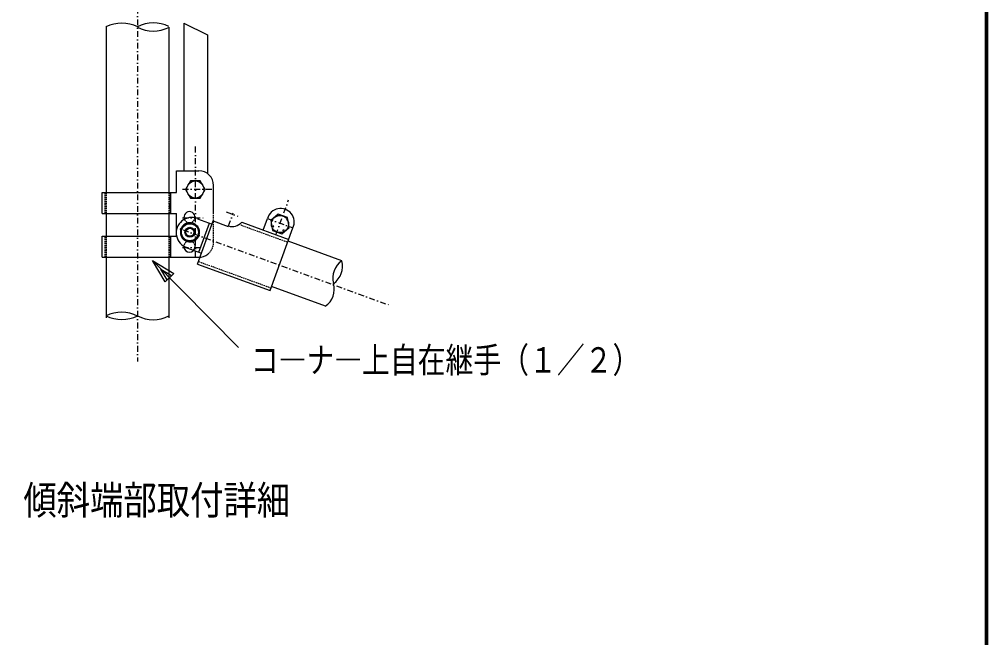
# Model space of a CAD drawing. Units: millimetres, scale not verified. Extents: x -4425 to 4425, y -3150 to 3150.
# Drawn here: x 2522 to 4200, y -1863 to -792 of the extents above; entities that cross this region are included whole.
import ezdxf
from ezdxf.enums import TextEntityAlignment as Align

# ---------------------------------------------------------------- set-up
doc = ezdxf.new("R2010")
doc.units = ezdxf.units.MM
doc.header["$LTSCALE"] = 20
for name, pattern in [('USER1', [1.01, 0.5, -0.25, 0.01, -0.25]), ('USER2', [0.1875, 0.125, -0.0625]), ('USER3', [0.26, 0.01, -0.25])]:
    doc.linetypes.add(name, pattern=pattern)
for name, color, linetype, lineweight in [('0-1_2', 7, 'Continuous', 25), ('0-2_1', 7, 'Continuous', 25), ('0-3_0', 7, 'Continuous', 25), ('0-E_WAKU', 7, 'Continuous', 25)]:
    doc.layers.add(name, color=color, linetype=linetype, lineweight=lineweight)
doc.styles.add('ＭＳ ゴシック', font='')
doc.styles.get('ＭＳ ゴシック').set_extended_font_data('MS Gothic')

# ---------------------------------------------------------------- blocks, each defined once
blk = doc.blocks.new('C15')
at = {"layer": '0-2_1', "color": 4}
blk.add_line((146544.5, 38812.8), (149533.9, 35796.9), dxfattribs=at)
blk.add_lwpolyline([(146986.7, 38068.3), (146544.5, 38812.8), (147285, 38364)], close=True, dxfattribs=at)
blk.add_lwpolyline([(147061.2, 38142.3), (146840.1, 38514.5), (147210.4, 38290.1)], dxfattribs=at)

msp = doc.modelspace()

# ---------------------------------------------------------------- linework, layer by layer
at = {"layer": '0-1_2', "color": 2}
for points in [[(2843.96, -1086.45), (2835.39, -1071.61), (2818.24, -1071.61), (2809.67, -1086.45), (2818.24, -1101.3), (2835.39, -1101.3)], [(2843.96, -1086.45), (2835.39, -1071.61), (2818.24, -1071.61), (2809.67, -1086.45), (2818.24, -1101.3), (2835.39, -1101.3)], [(2989.58, -1152.06), (2986.6, -1135.18), (2970.5, -1129.32), (2957.36, -1140.34), (2960.34, -1157.22), (2976.45, -1163.08)], [(2989.58, -1152.06), (2986.6, -1135.18), (2970.5, -1129.32), (2957.36, -1140.34), (2960.34, -1157.22), (2976.45, -1163.08)]]:
    msp.add_lwpolyline(points, close=True, dxfattribs=at)
at = {"layer": '0-1_2'}
msp.add_lwpolyline([(2833.46, -1166.39), (2820.33, -1177.41), (2804.22, -1171.54), (2801.24, -1154.66), (2814.38, -1143.64), (2830.48, -1149.5)], close=True, dxfattribs=at)
msp.add_lwpolyline([(2833.46, -1166.39), (2820.33, -1177.41), (2804.22, -1171.54), (2801.24, -1154.66), (2814.38, -1143.64), (2830.48, -1149.5)], close=True, dxfattribs=at)
at = {"layer": '0-1_2', "color": 2}
for centre in [(2826.82, -1086.45), (2826.82, -1086.45), (2973.47, -1146.2), (2973.47, -1146.2)]:
    msp.add_circle(centre, 14.85, dxfattribs=at)
at = {"layer": '0-1_2'}
for radius in [14.85, 14.85, 6.86, 6.86]:
    msp.add_circle((2817.35, -1160.52), radius, dxfattribs=at)
at = {"layer": '0-1_2', "color": 4}
msp.add_circle((2817.35, -1160.52), 8.57, dxfattribs=at)
msp.add_circle((2817.35, -1160.52), 8.57, dxfattribs=at)
at = {"layer": '0-2_1', "color": 4, "linetype": 'USER1'}
for p, q in [((2726.61, 56.49), (2726.61, -1384.28)), ((2827.23, -1203.83), (2827.23, -1008.85)), ((2827.23, -1203.83), (2827.23, -1008.85)), ((2804.75, -1085.97), (2858.31, -1085.97)), ((2804.75, -1085.97), (2858.31, -1085.97)), ((2966.43, -1164.87), (2988.44, -1104.42)), ((2966.43, -1164.87), (2988.44, -1104.42)), ((2804.75, -1135.26), (2843.73, -1135.26)), ((2804.75, -1135.26), (2843.73, -1135.26)), ((2880.15, -1125.18), (2900.29, -1132.51)), ((2880.15, -1125.18), (2900.29, -1132.51)), ((2884.25, -1149.47), (2892.57, -1126.59)), ((2884.25, -1149.47), (2892.57, -1126.59)), ((2951.79, -1136.74), (2995.92, -1152.8)), ((2951.79, -1136.74), (2995.92, -1152.8)), ((2805.42, -1156.47), (3163.04, -1286.63)), ((2804.75, -1186.69), (2843.73, -1186.69)), ((2804.75, -1186.69), (2843.73, -1186.69))]:
    msp.add_line(p, q, dxfattribs=at)
at = {"layer": '0-2_1'}
for p, q in [((2672.18, -804.28), (2672.18, -1091.36)), ((2672.18, -804.28), (2672.18, -1091.36)), ((2781.04, -805.38), (2781.04, -1091.36)), ((2781.04, -805.38), (2781.04, -1091.36)), ((2806.88, -797.97), (2806.88, -1053.86)), ((2806.88, -797.97), (2847.59, -818.33)), ((2806.88, -797.97), (2806.88, -1053.86)), ((2806.88, -797.97), (2847.59, -818.33)), ((2847.59, -818.33), (2847.59, -1058.66)), ((2847.59, -818.33), (2847.59, -1058.66)), ((2794.11, -1053.86), (2832.68, -1053.86)), ((2794.11, -1091.36), (2794.11, -1053.86)), ((2794.11, -1053.86), (2832.68, -1053.86)), ((2794.11, -1091.36), (2794.11, -1053.86)), ((2858.31, -1128.46), (2858.31, -1079.55)), ((2858.31, -1128.46), (2858.31, -1079.55)), ((2665.54, -1127.79), (2665.54, -1091.36)), ((2665.54, -1091.36), (2794.11, -1091.36)), ((2665.54, -1127.79), (2665.54, -1091.36)), ((2665.54, -1091.36), (2794.11, -1091.36)), ((2784.47, -1127.79), (2784.47, -1091.36)), ((2784.47, -1127.79), (2784.47, -1091.36)), ((2665.54, -1127.79), (2787.68, -1127.79)), ((2665.54, -1127.79), (2794.11, -1127.79)), ((2665.54, -1127.79), (2787.68, -1127.79)), ((2665.54, -1127.79), (2794.11, -1127.79)), ((2672.18, -1127.79), (2672.18, -1167.43)), ((2672.18, -1127.79), (2672.18, -1167.43)), ((2781.04, -1127.79), (2781.04, -1167.43)), ((2781.04, -1127.79), (2781.04, -1167.43)), ((2794.11, -1167.43), (2794.11, -1127.79)), ((2794.11, -1167.43), (2794.11, -1127.79)), ((2830.48, -1215.73), (2857.73, -1140.87)), ((2830.48, -1215.73), (2857.73, -1140.87)), ((2830.6, -1137.1), (2855.77, -1146.26)), ((2830.6, -1137.1), (2855.77, -1146.26)), ((2857.73, -1140.87), (2883.91, -1150.4)), ((2857.73, -1140.87), (2883.91, -1150.4)), ((2944.28, -1156.81), (2951.61, -1136.68)), ((2944.28, -1156.81), (2951.61, -1136.68)), ((2832.81, -1194.91), (2851.14, -1144.57)), ((2832.81, -1194.91), (2851.14, -1144.57)), ((2907.05, -1143.26), (2988.58, -1172.94)), ((2907.05, -1143.26), (2988.58, -1172.94)), ((2956.33, -1261.54), (2995.91, -1152.8)), ((2956.33, -1261.54), (2995.91, -1152.8)), ((2665.45, -1182.4), (2665.45, -1167.4)), ((2665.45, -1182.4), (2665.45, -1167.4)), ((2665.54, -1167.43), (2672.18, -1167.43)), ((2665.54, -1167.43), (2672.18, -1167.43)), ((2672.18, -1167.43), (2794.11, -1167.43)), ((2672.18, -1167.43), (2794.11, -1167.43)), ((2784.47, -1203.86), (2784.47, -1167.43)), ((2784.47, -1203.86), (2784.47, -1167.43)), ((2665.54, -1203.86), (2665.54, -1182.43)), ((2665.54, -1203.86), (2665.54, -1182.43)), ((2812.28, -1187.44), (2837.44, -1196.6)), ((2812.28, -1187.44), (2837.44, -1196.6)), ((3080.74, -1209.94), (2987.44, -1175.98)), ((3080.74, -1209.94), (2987.44, -1175.98)), ((2665.54, -1203.86), (2832.68, -1203.86)), ((2665.54, -1203.86), (2832.68, -1203.86)), ((2672.18, -1203.86), (2672.18, -1308.86)), ((2672.18, -1203.86), (2672.18, -1308.86)), ((2781.04, -1203.86), (2781.04, -1308.86)), ((2781.04, -1203.86), (2781.04, -1308.86)), ((2830.48, -1215.73), (2956.33, -1261.54)), ((2830.48, -1215.73), (2956.33, -1261.54)), ((3052.19, -1288.48), (2958.86, -1254.51)), ((3052.19, -1288.48), (2958.86, -1254.51))]:
    msp.add_line(p, q, dxfattribs=at)
at = {"layer": '0-2_1', "color": 4, "linetype": 'USER2'}
for p, q in [((2670.47, -1127.79), (2670.47, -1091.36)), ((2670.47, -1127.79), (2670.47, -1091.36)), ((2672.18, -1091.36), (2672.18, -1127.79)), ((2672.18, -1091.36), (2672.18, -1127.79)), ((2781.04, -1091.36), (2781.04, -1127.79)), ((2781.04, -1091.36), (2781.04, -1127.79)), ((2782.76, -1127.79), (2782.76, -1091.36)), ((2858.31, -1178.12), (2858.31, -1118.33)), ((2858.31, -1178.12), (2858.31, -1118.33)), ((2905.37, -1147.89), (2986.9, -1177.57)), ((2670.47, -1203.86), (2670.47, -1167.43)), ((2670.47, -1203.86), (2670.47, -1167.43)), ((2672.18, -1167.43), (2672.18, -1203.86)), ((2672.18, -1167.43), (2672.18, -1203.86)), ((2781.04, -1167.43), (2781.04, -1203.86)), ((2781.04, -1167.43), (2781.04, -1203.86)), ((2782.75, -1203.86), (2782.75, -1167.43)), ((2782.75, -1203.86), (2782.75, -1167.43)), ((2832.17, -1211.1), (2958.02, -1256.9)), ((2832.17, -1211.1), (2958.02, -1256.9))]:
    msp.add_line(p, q, dxfattribs=at)
at = {"layer": '0-2_1', "color": 4, "linetype": 'USER3'}
msp.add_line((2782.76, -1127.79), (2782.76, -1091.36), dxfattribs=at)
at = {"layer": '0-2_1'}
for centre, radius, start, end in [((2699.27, -861.09), 62.93, 64.0173, 115.98019), ((2699.27, -861.09), 62.93, 64.0173, 115.98019), ((2753.89, -858.15), 60.39, 63.44981, 117.25411), ((2753.89, -858.15), 60.39, 63.44981, 117.25411), ((2753.89, -751.44), 60.39, 242.7458, 296.55011), ((2753.89, -751.44), 60.39, 242.7458, 296.55011), ((2832.59, -1079.55), 25.71, 0, 90), ((2832.59, -1079.55), 25.71, 0, 90), ((2974.56, -1142.83), 23.57, 334.96924, 165.03094), ((2974.56, -1142.83), 23.57, 334.96924, 165.03094), ((2820.4, -1161.6), 26.79, 67.43686, 252.56328), ((2820.4, -1161.6), 26.79, 67.43686, 252.56328), ((2816.6, -1134.32), 9.64, 354.39206, 185.60834), ((2816.6, -1134.32), 9.64, 354.39206, 185.60834), ((2969.19, -1134.28), 2.14, 70.01268, 159.99695), ((2969.19, -1134.28), 2.14, 70.01268, 159.99695), ((2984.29, -1139.78), 2.14, 340.00278, 70.0127), ((2984.29, -1139.78), 2.14, 340.00278, 70.0127), ((2817.35, -1160.52), 16.61, 163.37617, 216.62485), ((2817.35, -1160.52), 16.61, 163.37617, 216.62485), ((2817.35, -1160.52), 16.61, 103.37468, 156.6254), ((2817.35, -1160.52), 16.61, 103.37468, 156.6254), ((2817.35, -1160.52), 16.61, 43.37489, 96.62565), ((2817.35, -1160.52), 16.61, 43.37489, 96.62565), ((2817.35, -1160.52), 16.61, 343.37427, 36.6254), ((2817.35, -1160.52), 16.61, 343.37427, 36.6254), ((2890.96, -1129.12), 21.43, 251.75205, 318.6886), ((2890.96, -1129.12), 21.43, 251.75205, 318.6886), ((2963.69, -1149.39), 2.14, 160.00845, 250.01276), ((2963.69, -1149.39), 2.14, 160.00845, 250.01276), ((2978.8, -1154.88), 2.14, 249.98767, 339.99704), ((2978.8, -1154.88), 2.14, 249.98767, 339.99704), ((2817.35, -1160.52), 16.61, 223.37668, 276.62268), ((2817.35, -1160.52), 16.61, 223.37668, 276.62268), ((2817.35, -1160.52), 16.61, 283.37494, 336.62421), ((2817.35, -1160.52), 16.61, 283.37494, 336.62421), ((2816.6, -1185.37), 9.64, 187.87315, 352.12732), ((2816.6, -1185.37), 9.64, 187.87315, 352.12732), ((2832.59, -1178.12), 25.71, 269.99976, 308.6821), ((2832.59, -1178.12), 25.71, 269.99976, 308.6821), ((3101.77, -1239.93), 36.84, 125.2559, 194.36632), ((3101.77, -1239.93), 36.84, 125.2559, 194.36632), ((3045.12, -1219.31), 36.84, 305.63373, 14.74393), ((3045.12, -1219.31), 36.84, 305.63373, 14.74393), ((3032.46, -1259.2), 35.14, 303.7586, 16.2449), ((3032.46, -1259.2), 35.14, 303.7586, 16.2449), ((2699.27, -1248.67), 62.93, 244.01971, 295.9826), ((2699.27, -1248.67), 62.93, 244.01971, 295.9826), ((2698.95, -1360.64), 61.54, 63.27, 115.83704), ((2698.95, -1360.64), 61.54, 63.27, 115.83704), ((2753.78, -1254.37), 57.66, 241.91358, 298.0845), ((2753.78, -1254.37), 57.66, 241.91358, 298.0845)]:
    msp.add_arc(centre, radius, start, end, dxfattribs=at)
at = {"layer": '0-2_1', "color": 4, "linetype": 'USER2'}
for centre, radius, start, end in [((2816.6, -1134.32), 9.64, 185.60794, 354.39166), ((2816.6, -1134.32), 9.64, 185.60794, 354.39166), ((2816.6, -1185.37), 9.64, 352.12686, 187.87268), ((2816.6, -1185.37), 9.64, 352.12686, 187.87268), ((2832.59, -1178.12), 25.71, 308.68219, 0), ((2832.59, -1178.12), 25.71, 308.68219, 0)]:
    msp.add_arc(centre, radius, start, end, dxfattribs=at)
at = {"layer": '0-E_WAKU'}
msp.add_lwpolyline([(-4050, 2925), (4200, 2925), (4200, -2925), (-4050, -2925)], close=True, dxfattribs=at)
for points in [[(4198, 2923), (4198, -2923), (-4048, -2923)], [(4196, 2921), (4196, -2921), (-4046, -2921)]]:
    msp.add_lwpolyline(points, dxfattribs=at)

# ---------------------------------------------------------------- block references
at = {"layer": '0-3_0', "xscale": 0.05, "yscale": 0.05}
msp.add_blockref('C15', (-4575, -3150), dxfattribs=at)

# ---------------------------------------------------------------- texts
at = {"layer": '0-2_1', "color": 4, "style": 'ＭＳ ゴシック'}
for s, height, width, p in [('コ―ナ―上自在継手（１／２）', 44.2, 0.8, (2923.04, -1417.15)), ('傾斜端部取付詳細', 49.84, 0.85, (2528.7, -1664.44))]:
    msp.add_text(s, height=height, dxfattribs=dict(at, width=width)).set_placement(p, align=Align.BOTTOM_LEFT)

doc.saveas('drawing.dxf')
